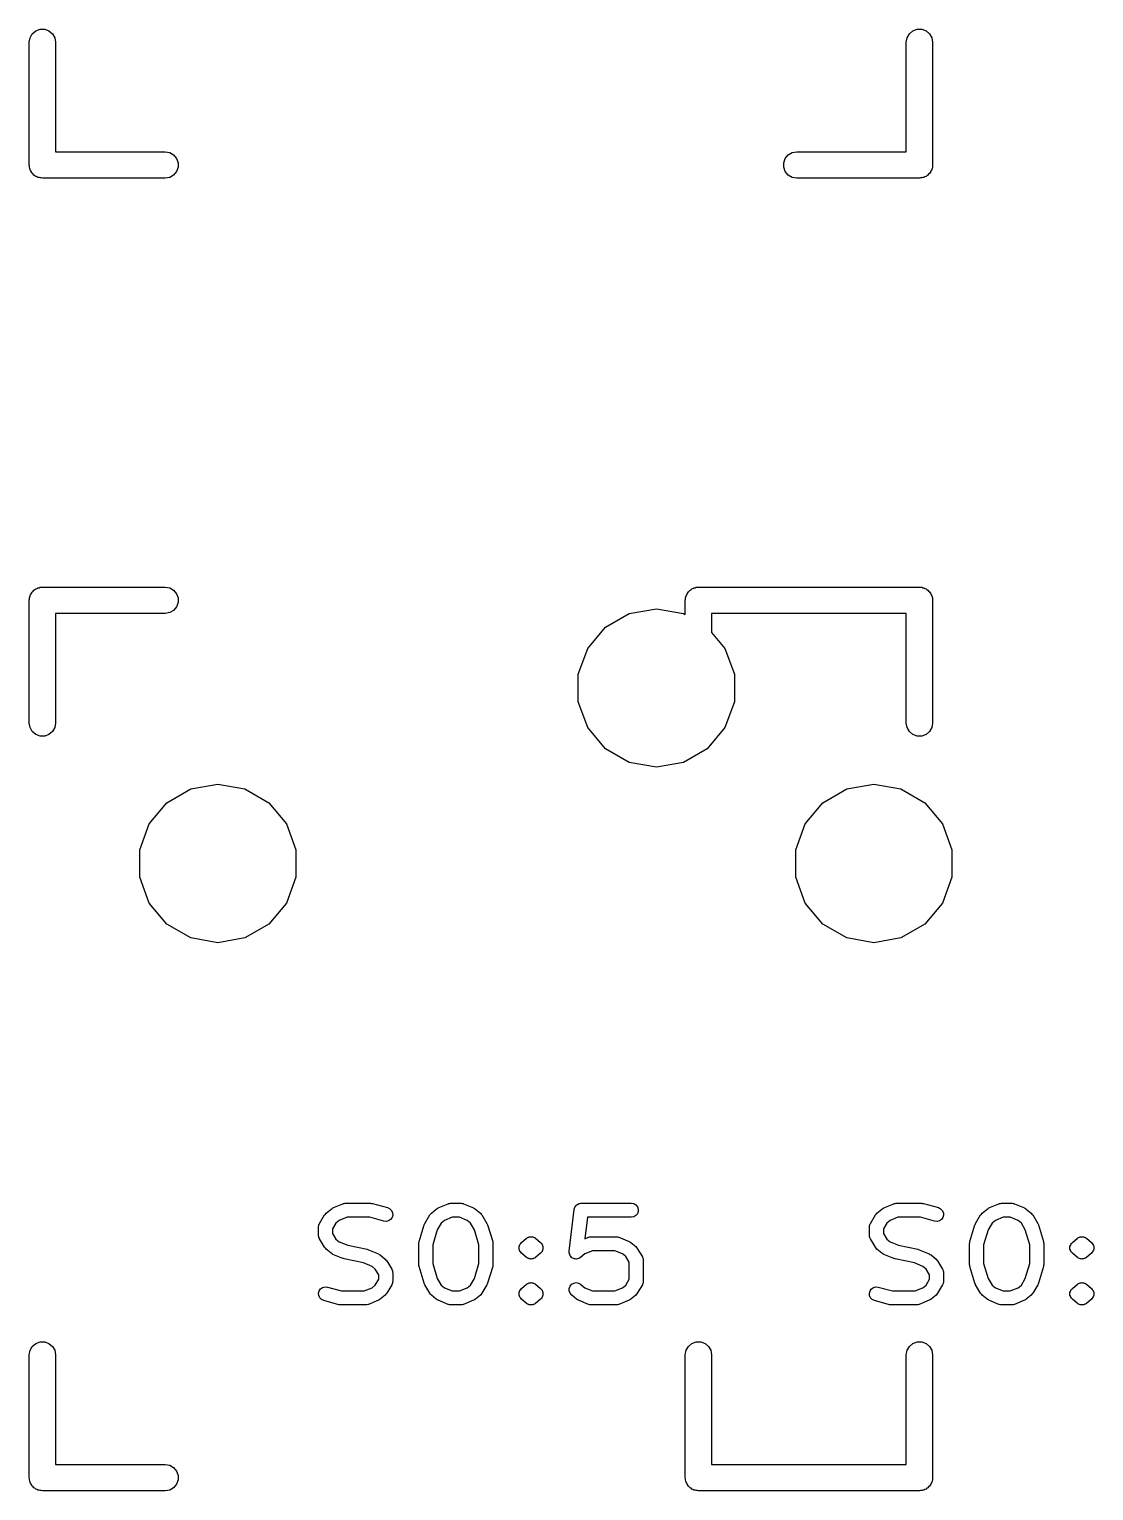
# Model space of a CAD drawing. Extents: x 15 to 276, y -105 to -15.
# Drawn here: x 110.46 to 125.87, y -104.54 to -83.38 of the extents above; entities that cross this region are included whole.
import ezdxf

# ---------------------------------------------------------------- set-up
doc = ezdxf.new("R2010")
doc.units = 0
doc.header["$MEASUREMENT"] = 0
doc.layers.add('BLACK', color=7, linetype='CONTINUOUS')

msp = doc.modelspace()

# ---------------------------------------------------------------- linework, layer by layer
at = {"layer": 'Black'}
for p, q in [((110.459, -83.572), (110.471, -83.5068)), ((110.471, -83.5068), (110.504, -83.4495)), ((110.504, -83.4495), (110.555, -83.407)), ((110.555, -83.407), (110.617, -83.3844)), ((110.617, -83.3844), (110.683, -83.3844)), ((110.683, -83.3844), (110.745, -83.407)), ((110.745, -83.407), (110.796, -83.4495)), ((110.796, -83.4495), (110.829, -83.5068)), ((110.829, -83.5068), (110.84, -83.572)), ((123.159, -83.572), (123.171, -83.5068)), ((123.171, -83.5068), (123.204, -83.4495)), ((123.204, -83.4495), (123.255, -83.407)), ((123.255, -83.407), (123.317, -83.3844)), ((123.317, -83.3844), (123.383, -83.3844)), ((123.383, -83.3844), (123.445, -83.407)), ((123.445, -83.407), (123.496, -83.4495)), ((123.496, -83.4495), (123.529, -83.5068)), ((123.529, -83.5068), (123.54, -83.572)), ((110.459, -85.35), (110.459, -83.572)), ((110.84, -83.572), (110.84, -85.1595)), ((123.159, -85.1595), (123.159, -83.572)), ((123.54, -83.572), (123.54, -85.35)), ((110.84, -85.1595), (112.428, -85.1595)), ((112.428, -85.1595), (112.493, -85.171)), ((112.493, -85.171), (112.55, -85.2041)), ((112.55, -85.2041), (112.593, -85.2548)), ((112.593, -85.2548), (112.616, -85.3169)), ((121.384, -85.3169), (121.407, -85.2548)), ((121.407, -85.2548), (121.45, -85.2041)), ((121.45, -85.2041), (121.507, -85.171)), ((121.507, -85.171), (121.572, -85.1595)), ((121.572, -85.1595), (123.159, -85.1595)), ((110.462, -85.3664), (110.459, -85.35)), ((110.462, -85.3831), (110.462, -85.3664)), ((110.468, -85.3987), (110.462, -85.3831)), ((110.471, -85.4152), (110.468, -85.3987)), ((110.479, -85.4296), (110.471, -85.4152)), ((110.485, -85.4453), (110.479, -85.4296)), ((110.496, -85.458), (110.485, -85.4453)), ((110.504, -85.4725), (110.496, -85.458)), ((112.593, -85.4453), (112.55, -85.4959)), ((112.616, -85.3831), (112.593, -85.4453)), ((112.616, -85.3169), (112.616, -85.3831)), ((121.384, -85.3831), (121.384, -85.3169)), ((121.407, -85.4453), (121.384, -85.3831)), ((121.45, -85.4959), (121.407, -85.4453)), ((123.504, -85.458), (123.496, -85.4725)), ((123.515, -85.4453), (123.504, -85.458)), ((123.521, -85.4296), (123.515, -85.4453)), ((123.529, -85.4152), (123.521, -85.4296)), ((123.532, -85.3987), (123.529, -85.4152)), ((123.538, -85.3831), (123.532, -85.3987)), ((123.54, -85.35), (123.538, -85.3664)), ((123.538, -85.3664), (123.538, -85.3831)), ((110.517, -85.4832), (110.504, -85.4725)), ((110.528, -85.4959), (110.517, -85.4832)), ((110.542, -85.5043), (110.528, -85.4959)), ((110.555, -85.515), (110.542, -85.5043)), ((110.57, -85.5207), (110.555, -85.515)), ((110.585, -85.529), (110.57, -85.5207)), ((110.601, -85.5319), (110.585, -85.529)), ((110.617, -85.5376), (110.601, -85.5319)), ((110.634, -85.5376), (110.617, -85.5376)), ((110.65, -85.5405), (110.634, -85.5376)), ((112.428, -85.5405), (110.65, -85.5405)), ((112.493, -85.529), (112.428, -85.5405)), ((112.55, -85.4959), (112.493, -85.529)), ((121.507, -85.529), (121.45, -85.4959)), ((121.572, -85.5405), (121.507, -85.529)), ((123.35, -85.5405), (121.572, -85.5405)), ((123.366, -85.5376), (123.35, -85.5405)), ((123.383, -85.5376), (123.366, -85.5376)), ((123.399, -85.5319), (123.383, -85.5376)), ((123.415, -85.529), (123.399, -85.5319)), ((123.43, -85.5207), (123.415, -85.529)), ((123.445, -85.515), (123.43, -85.5207)), ((123.458, -85.5043), (123.445, -85.515)), ((123.472, -85.4959), (123.458, -85.5043)), ((123.483, -85.4832), (123.472, -85.4959)), ((123.496, -85.4725), (123.483, -85.4832)), ((110.462, -91.6169), (110.468, -91.6013)), ((110.468, -91.6013), (110.471, -91.5848)), ((110.471, -91.5848), (110.479, -91.5704)), ((110.479, -91.5704), (110.485, -91.5547)), ((110.485, -91.5547), (110.496, -91.542)), ((110.496, -91.542), (110.504, -91.5275)), ((110.504, -91.5275), (110.517, -91.5168)), ((110.517, -91.5168), (110.528, -91.5041)), ((110.528, -91.5041), (110.542, -91.4957)), ((110.542, -91.4957), (110.555, -91.485)), ((110.555, -91.485), (110.57, -91.4793)), ((110.57, -91.4793), (110.585, -91.471)), ((110.585, -91.471), (110.601, -91.4681)), ((110.601, -91.4681), (110.617, -91.4624)), ((110.617, -91.4624), (110.634, -91.4624)), ((110.634, -91.4624), (110.65, -91.4595)), ((110.65, -91.4595), (112.428, -91.4595)), ((112.428, -91.4595), (112.493, -91.471)), ((112.493, -91.471), (112.55, -91.5041)), ((112.55, -91.5041), (112.593, -91.5547)), ((112.593, -91.5547), (112.616, -91.6169)), ((119.962, -91.6169), (119.968, -91.6013)), ((119.968, -91.6013), (119.971, -91.5848)), ((119.971, -91.5848), (119.979, -91.5704)), ((119.979, -91.5704), (119.985, -91.5547)), ((119.985, -91.5547), (119.996, -91.542)), ((119.996, -91.542), (120.004, -91.5275)), ((120.004, -91.5275), (120.017, -91.5168)), ((120.017, -91.5168), (120.028, -91.5041)), ((120.028, -91.5041), (120.042, -91.4957)), ((120.042, -91.4957), (120.055, -91.485)), ((120.055, -91.485), (120.07, -91.4793)), ((120.07, -91.4793), (120.085, -91.471)), ((120.085, -91.471), (120.101, -91.4681)), ((120.101, -91.4681), (120.117, -91.4624)), ((120.117, -91.4624), (120.134, -91.4624)), ((120.134, -91.4624), (120.15, -91.4595)), ((120.15, -91.4595), (121.928, -91.4595)), ((121.928, -91.4595), (123.35, -91.4595)), ((123.35, -91.4595), (123.366, -91.4624)), ((123.366, -91.4624), (123.383, -91.4624)), ((123.383, -91.4624), (123.399, -91.4681)), ((123.399, -91.4681), (123.415, -91.471)), ((123.415, -91.471), (123.43, -91.4793)), ((123.43, -91.4793), (123.445, -91.485)), ((123.445, -91.485), (123.458, -91.4957)), ((123.458, -91.4957), (123.472, -91.5041)), ((123.472, -91.5041), (123.483, -91.5168)), ((123.483, -91.5168), (123.496, -91.5275)), ((123.496, -91.5275), (123.504, -91.542)), ((123.504, -91.542), (123.515, -91.5547)), ((123.515, -91.5547), (123.521, -91.5704)), ((123.521, -91.5704), (123.529, -91.5848)), ((123.529, -91.5848), (123.532, -91.6013)), ((123.532, -91.6013), (123.538, -91.6169)), ((110.459, -91.65), (110.462, -91.6336)), ((110.459, -93.428), (110.459, -91.65)), ((110.462, -91.6336), (110.462, -91.6169)), ((112.55, -91.7959), (112.493, -91.829)), ((112.593, -91.7452), (112.55, -91.7959)), ((112.616, -91.6831), (112.593, -91.7452)), ((112.616, -91.6169), (112.616, -91.6831)), ((119.148, -91.8418), (119.54, -91.7726)), ((119.54, -91.7726), (119.932, -91.8418)), ((119.959, -91.65), (119.962, -91.6336)), ((119.959, -91.8575), (119.959, -91.65)), ((119.962, -91.6336), (119.962, -91.6169)), ((123.538, -91.6169), (123.538, -91.6336)), ((123.538, -91.6336), (123.54, -91.65)), ((123.54, -91.65), (123.54, -93.428)), ((112.428, -91.8405), (110.84, -91.8405)), ((110.84, -91.8405), (110.84, -93.428)), ((112.493, -91.829), (112.428, -91.8405)), ((118.802, -92.0411), (119.148, -91.8418)), ((119.932, -91.8418), (119.959, -91.8575)), ((121.572, -91.8405), (120.34, -91.8405)), ((120.34, -91.8405), (120.34, -92.1161)), ((123.159, -91.8405), (121.572, -91.8405)), ((123.159, -93.428), (123.159, -91.8405)), ((118.546, -92.3463), (118.802, -92.0411)), ((120.34, -92.1161), (120.534, -92.3463)), ((118.41, -92.7208), (118.546, -92.3463)), ((120.534, -92.3463), (120.67, -92.7208)), ((118.41, -93.1192), (118.41, -92.7208)), ((120.67, -92.7208), (120.67, -93.1192)), ((118.546, -93.4937), (118.41, -93.1192)), ((120.67, -93.1192), (120.534, -93.4937)), ((110.471, -93.4932), (110.459, -93.428)), ((110.504, -93.5505), (110.471, -93.4932)), ((110.829, -93.4932), (110.796, -93.5505)), ((110.84, -93.428), (110.829, -93.4932)), ((118.802, -93.7989), (118.546, -93.4937)), ((120.534, -93.4937), (120.278, -93.7989)), ((123.171, -93.4932), (123.159, -93.428)), ((123.204, -93.5505), (123.171, -93.4932)), ((123.529, -93.4932), (123.496, -93.5505)), ((123.54, -93.428), (123.529, -93.4932)), ((110.555, -93.593), (110.504, -93.5505)), ((110.617, -93.6156), (110.555, -93.593)), ((110.683, -93.6156), (110.617, -93.6156)), ((110.745, -93.593), (110.683, -93.6156)), ((110.796, -93.5505), (110.745, -93.593)), ((123.255, -93.593), (123.204, -93.5505)), ((123.317, -93.6156), (123.255, -93.593)), ((123.383, -93.6156), (123.317, -93.6156)), ((123.445, -93.593), (123.383, -93.6156)), ((123.496, -93.5505), (123.445, -93.593)), ((119.148, -93.9982), (118.802, -93.7989)), ((120.278, -93.7989), (119.932, -93.9982)), ((119.54, -94.0674), (119.148, -93.9982)), ((119.932, -93.9982), (119.54, -94.0674)), ((112.798, -94.3818), (113.19, -94.3126)), ((113.19, -94.3126), (113.582, -94.3818)), ((122.298, -94.3818), (122.69, -94.3126)), ((122.69, -94.3126), (123.082, -94.3818)), ((112.452, -94.5811), (112.798, -94.3818)), ((113.582, -94.3818), (113.928, -94.5811)), ((121.952, -94.5811), (122.298, -94.3818)), ((123.082, -94.3818), (123.428, -94.5811)), ((112.196, -94.8863), (112.452, -94.5811)), ((113.928, -94.5811), (114.184, -94.8863)), ((121.696, -94.8863), (121.952, -94.5811)), ((123.428, -94.5811), (123.684, -94.8863)), ((112.06, -95.2608), (112.196, -94.8863)), ((114.184, -94.8863), (114.32, -95.2608)), ((121.56, -95.2608), (121.696, -94.8863)), ((123.684, -94.8863), (123.82, -95.2608)), ((112.06, -95.6592), (112.06, -95.2608)), ((114.32, -95.2608), (114.32, -95.6592)), ((121.56, -95.6592), (121.56, -95.2608)), ((123.82, -95.2608), (123.82, -95.6592)), ((112.196, -96.0337), (112.06, -95.6592)), ((114.32, -95.6592), (114.184, -96.0337)), ((121.696, -96.0337), (121.56, -95.6592)), ((123.82, -95.6592), (123.684, -96.0337)), ((112.452, -96.3389), (112.196, -96.0337)), ((114.184, -96.0337), (113.928, -96.3389)), ((121.952, -96.3389), (121.696, -96.0337)), ((123.684, -96.0337), (123.428, -96.3389)), ((112.798, -96.5382), (112.452, -96.3389)), ((113.928, -96.3389), (113.582, -96.5382)), ((122.298, -96.5382), (121.952, -96.3389)), ((123.428, -96.3389), (123.082, -96.5382)), ((113.19, -96.6074), (112.798, -96.5382)), ((113.582, -96.5382), (113.19, -96.6074)), ((122.69, -96.6074), (122.298, -96.5382)), ((123.082, -96.5382), (122.69, -96.6074)), ((114.758, -100.522), (114.83, -100.462)), ((114.83, -100.462), (114.844, -100.454)), ((114.844, -100.454), (114.856, -100.446)), ((114.856, -100.446), (115.001, -100.386)), ((115.001, -100.386), (115.004, -100.385)), ((115.004, -100.385), (115.006, -100.384)), ((115.006, -100.384), (115.021, -100.381)), ((115.021, -100.381), (115.036, -100.378)), ((115.036, -100.378), (115.038, -100.378)), ((115.038, -100.378), (115.041, -100.378)), ((115.041, -100.378), (115.403, -100.378)), ((115.403, -100.378), (115.417, -100.38)), ((115.417, -100.38), (115.431, -100.382)), ((115.431, -100.382), (115.648, -100.442)), ((115.648, -100.442), (115.68, -100.457)), ((115.68, -100.457), (115.705, -100.482)), ((115.705, -100.482), (115.72, -100.515)), ((116.282, -100.522), (116.354, -100.462)), ((116.354, -100.462), (116.368, -100.454)), ((116.368, -100.454), (116.38, -100.446)), ((116.38, -100.446), (116.525, -100.386)), ((116.525, -100.386), (116.528, -100.385)), ((116.528, -100.385), (116.53, -100.384)), ((116.53, -100.384), (116.545, -100.381)), ((116.545, -100.381), (116.56, -100.378)), ((116.56, -100.378), (116.562, -100.378)), ((116.562, -100.378), (116.565, -100.378)), ((116.565, -100.378), (116.71, -100.378)), ((116.71, -100.378), (116.712, -100.378)), ((116.712, -100.378), (116.714, -100.378)), ((116.714, -100.378), (116.729, -100.381)), ((116.729, -100.381), (116.744, -100.384)), ((116.744, -100.384), (116.746, -100.385)), ((116.746, -100.385), (116.749, -100.386)), ((116.749, -100.386), (116.894, -100.446)), ((116.894, -100.446), (116.907, -100.454)), ((116.907, -100.454), (116.92, -100.462)), ((116.92, -100.462), (116.992, -100.522)), ((118.278, -101.072), (118.351, -100.467)), ((118.351, -100.462), (118.356, -100.448)), ((118.351, -100.465), (118.351, -100.462)), ((118.351, -100.467), (118.351, -100.465)), ((118.356, -100.448), (118.361, -100.434)), ((118.361, -100.434), (118.362, -100.431)), ((118.362, -100.431), (118.363, -100.429)), ((118.363, -100.429), (118.373, -100.417)), ((118.373, -100.417), (118.382, -100.405)), ((118.382, -100.405), (118.384, -100.404)), ((118.384, -100.404), (118.386, -100.402)), ((118.386, -100.402), (118.399, -100.394)), ((118.399, -100.394), (118.411, -100.386)), ((118.411, -100.386), (118.414, -100.385)), ((118.414, -100.385), (118.417, -100.384)), ((118.417, -100.384), (118.431, -100.381)), ((118.431, -100.381), (118.446, -100.378)), ((118.446, -100.378), (118.449, -100.378)), ((118.449, -100.378), (118.451, -100.378)), ((118.451, -100.378), (119.177, -100.378)), ((119.177, -100.378), (119.212, -100.384)), ((119.212, -100.384), (119.242, -100.402)), ((119.242, -100.402), (119.265, -100.429)), ((119.265, -100.429), (119.277, -100.462)), ((119.277, -100.462), (119.277, -100.497)), ((122.734, -100.522), (122.806, -100.462)), ((122.806, -100.462), (122.82, -100.454)), ((122.82, -100.454), (122.832, -100.446)), ((122.832, -100.446), (122.977, -100.386)), ((122.977, -100.386), (122.98, -100.385)), ((122.98, -100.385), (122.982, -100.384)), ((122.982, -100.384), (122.997, -100.381)), ((122.997, -100.381), (123.012, -100.378)), ((123.012, -100.378), (123.014, -100.378)), ((123.014, -100.378), (123.017, -100.378)), ((123.017, -100.378), (123.379, -100.378)), ((123.379, -100.378), (123.393, -100.38)), ((123.393, -100.38), (123.407, -100.382)), ((123.407, -100.382), (123.624, -100.442)), ((123.624, -100.442), (123.656, -100.457)), ((123.656, -100.457), (123.681, -100.482)), ((123.681, -100.482), (123.696, -100.515)), ((124.258, -100.522), (124.33, -100.462)), ((124.33, -100.462), (124.344, -100.454)), ((124.344, -100.454), (124.356, -100.446)), ((124.356, -100.446), (124.501, -100.386)), ((124.501, -100.386), (124.504, -100.385)), ((124.504, -100.385), (124.506, -100.384)), ((124.506, -100.384), (124.521, -100.381)), ((124.521, -100.381), (124.536, -100.378)), ((124.536, -100.378), (124.538, -100.378)), ((124.538, -100.378), (124.541, -100.378)), ((124.541, -100.378), (124.686, -100.378)), ((124.686, -100.378), (124.688, -100.378)), ((124.688, -100.378), (124.69, -100.378)), ((124.69, -100.378), (124.705, -100.381)), ((124.705, -100.381), (124.72, -100.384)), ((124.72, -100.384), (124.722, -100.385)), ((124.722, -100.385), (124.725, -100.386)), ((124.725, -100.386), (124.87, -100.446)), ((124.87, -100.446), (124.883, -100.454)), ((124.883, -100.454), (124.896, -100.462)), ((124.896, -100.462), (124.968, -100.522)), ((114.651, -100.702), (114.653, -100.695)), ((114.653, -100.695), (114.655, -100.687)), ((114.655, -100.687), (114.66, -100.678)), ((114.66, -100.678), (114.663, -100.669)), ((114.663, -100.669), (114.736, -100.548)), ((114.736, -100.548), (114.747, -100.535)), ((114.747, -100.535), (114.758, -100.522)), ((114.901, -100.668), (114.852, -100.75)), ((114.949, -100.628), (114.901, -100.668)), ((115.061, -100.581), (114.949, -100.628)), ((115.39, -100.581), (115.061, -100.581)), ((115.594, -100.638), (115.39, -100.581)), ((115.629, -100.641), (115.594, -100.638)), ((115.663, -100.632), (115.629, -100.641)), ((115.692, -100.612), (115.663, -100.632)), ((115.713, -100.584), (115.692, -100.612)), ((115.722, -100.55), (115.713, -100.584)), ((115.72, -100.515), (115.722, -100.55)), ((116.104, -100.934), (116.177, -100.692)), ((116.177, -100.692), (116.183, -100.681)), ((116.183, -100.681), (116.187, -100.669)), ((116.187, -100.669), (116.26, -100.548)), ((116.26, -100.548), (116.271, -100.535)), ((116.271, -100.535), (116.282, -100.522)), ((116.425, -100.668), (116.368, -100.763)), ((116.473, -100.628), (116.425, -100.668)), ((116.585, -100.581), (116.473, -100.628)), ((116.689, -100.581), (116.585, -100.581)), ((116.802, -100.628), (116.689, -100.581)), ((116.849, -100.668), (116.802, -100.628)), ((116.906, -100.763), (116.849, -100.668)), ((116.992, -100.522), (117.003, -100.535)), ((117.003, -100.535), (117.015, -100.548)), ((117.015, -100.548), (117.087, -100.669)), ((117.087, -100.669), (117.092, -100.681)), ((117.092, -100.681), (117.097, -100.692)), ((117.097, -100.692), (117.17, -100.934)), ((118.542, -100.581), (118.504, -100.892)), ((119.177, -100.581), (118.542, -100.581)), ((119.212, -100.575), (119.177, -100.581)), ((119.242, -100.557), (119.212, -100.575)), ((119.265, -100.53), (119.242, -100.557)), ((119.277, -100.497), (119.265, -100.53)), ((122.627, -100.702), (122.629, -100.695)), ((122.629, -100.695), (122.631, -100.687)), ((122.631, -100.687), (122.636, -100.678)), ((122.636, -100.678), (122.639, -100.669)), ((122.639, -100.669), (122.712, -100.548)), ((122.712, -100.548), (122.723, -100.535)), ((122.723, -100.535), (122.734, -100.522)), ((122.877, -100.668), (122.828, -100.75)), ((122.925, -100.628), (122.877, -100.668)), ((123.037, -100.581), (122.925, -100.628)), ((123.366, -100.581), (123.037, -100.581)), ((123.57, -100.638), (123.366, -100.581)), ((123.605, -100.641), (123.57, -100.638)), ((123.639, -100.632), (123.605, -100.641)), ((123.668, -100.612), (123.639, -100.632)), ((123.689, -100.584), (123.668, -100.612)), ((123.698, -100.55), (123.689, -100.584)), ((123.696, -100.515), (123.698, -100.55)), ((124.08, -100.934), (124.153, -100.692)), ((124.153, -100.692), (124.159, -100.681)), ((124.159, -100.681), (124.163, -100.669)), ((124.163, -100.669), (124.236, -100.548)), ((124.236, -100.548), (124.247, -100.535)), ((124.247, -100.535), (124.258, -100.522)), ((124.401, -100.668), (124.344, -100.763)), ((124.449, -100.628), (124.401, -100.668)), ((124.561, -100.581), (124.449, -100.628)), ((124.665, -100.581), (124.561, -100.581)), ((124.778, -100.628), (124.665, -100.581)), ((124.825, -100.668), (124.778, -100.628)), ((124.882, -100.763), (124.825, -100.668)), ((124.968, -100.522), (124.979, -100.535)), ((124.979, -100.535), (124.991, -100.548)), ((124.991, -100.548), (125.063, -100.669)), ((125.063, -100.669), (125.068, -100.681)), ((125.068, -100.681), (125.073, -100.692)), ((125.073, -100.692), (125.146, -100.934)), ((114.649, -100.721), (114.65, -100.712)), ((114.649, -100.842), (114.649, -100.721)), ((114.65, -100.852), (114.649, -100.842)), ((114.65, -100.712), (114.651, -100.702)), ((114.651, -100.862), (114.65, -100.852)), ((114.653, -100.869), (114.651, -100.862)), ((114.655, -100.877), (114.653, -100.869)), ((114.66, -100.886), (114.655, -100.877)), ((114.663, -100.895), (114.66, -100.886)), ((114.736, -101.016), (114.663, -100.895)), ((114.852, -100.75), (114.852, -100.814)), ((114.852, -100.814), (114.901, -100.896)), ((114.901, -100.896), (114.949, -100.936)), ((116.368, -100.763), (116.303, -100.978)), ((116.971, -100.978), (116.906, -100.763)), ((117.588, -100.946), (117.661, -100.885)), ((117.661, -100.885), (117.668, -100.881)), ((117.668, -100.881), (117.675, -100.875)), ((117.675, -100.875), (117.683, -100.872)), ((117.683, -100.872), (117.691, -100.868)), ((117.691, -100.868), (117.7, -100.866)), ((117.691, -100.868), (117.691, -100.868)), ((117.691, -100.868), (117.691, -100.868)), ((117.7, -100.866), (117.708, -100.863)), ((117.708, -100.863), (117.717, -100.863)), ((117.717, -100.863), (117.725, -100.862)), ((117.725, -100.862), (117.726, -100.862)), ((117.726, -100.862), (117.726, -100.862)), ((117.726, -100.862), (117.735, -100.863)), ((117.735, -100.863), (117.743, -100.863)), ((117.743, -100.863), (117.752, -100.866)), ((117.752, -100.866), (117.76, -100.868)), ((117.76, -100.868), (117.76, -100.868)), ((117.76, -100.868), (117.761, -100.868)), ((117.761, -100.868), (117.768, -100.872)), ((117.768, -100.872), (117.777, -100.875)), ((117.777, -100.875), (117.783, -100.881)), ((117.783, -100.881), (117.791, -100.885)), ((117.791, -100.885), (117.863, -100.946)), ((118.504, -100.892), (118.557, -100.87)), ((118.557, -100.87), (118.56, -100.869)), ((118.56, -100.869), (118.562, -100.868)), ((118.562, -100.868), (118.577, -100.865)), ((118.577, -100.865), (118.592, -100.862)), ((118.592, -100.862), (118.594, -100.862)), ((118.594, -100.862), (118.597, -100.862)), ((118.597, -100.862), (118.959, -100.862)), ((118.959, -100.862), (118.962, -100.862)), ((118.962, -100.862), (118.964, -100.862)), ((118.964, -100.862), (118.979, -100.865)), ((118.979, -100.865), (118.994, -100.868)), ((118.994, -100.868), (118.996, -100.869)), ((118.996, -100.869), (118.999, -100.87)), ((118.999, -100.87), (119.144, -100.93)), ((122.625, -100.721), (122.626, -100.712)), ((122.625, -100.842), (122.625, -100.721)), ((122.626, -100.852), (122.625, -100.842)), ((122.626, -100.712), (122.627, -100.702)), ((122.627, -100.862), (122.626, -100.852)), ((122.629, -100.869), (122.627, -100.862)), ((122.631, -100.877), (122.629, -100.869)), ((122.636, -100.886), (122.631, -100.877)), ((122.639, -100.895), (122.636, -100.886)), ((122.712, -101.016), (122.639, -100.895)), ((122.828, -100.75), (122.828, -100.814)), ((122.828, -100.814), (122.877, -100.896)), ((122.877, -100.896), (122.925, -100.936)), ((124.344, -100.763), (124.279, -100.978)), ((124.947, -100.978), (124.882, -100.763)), ((125.564, -100.946), (125.637, -100.885)), ((125.637, -100.885), (125.644, -100.881)), ((125.644, -100.881), (125.651, -100.875)), ((125.651, -100.875), (125.659, -100.872)), ((125.659, -100.872), (125.667, -100.868)), ((125.667, -100.868), (125.676, -100.866)), ((125.667, -100.868), (125.667, -100.868)), ((125.667, -100.868), (125.667, -100.868)), ((125.676, -100.866), (125.684, -100.863)), ((125.684, -100.863), (125.693, -100.863)), ((125.693, -100.863), (125.701, -100.862)), ((125.701, -100.862), (125.702, -100.862)), ((125.702, -100.862), (125.702, -100.862)), ((125.702, -100.862), (125.711, -100.863)), ((125.711, -100.863), (125.719, -100.863)), ((125.719, -100.863), (125.728, -100.866)), ((125.728, -100.866), (125.736, -100.868)), ((125.736, -100.868), (125.736, -100.868)), ((125.736, -100.868), (125.737, -100.868)), ((125.737, -100.868), (125.744, -100.872)), ((125.744, -100.872), (125.753, -100.875)), ((125.753, -100.875), (125.759, -100.881)), ((125.759, -100.881), (125.767, -100.885)), ((125.767, -100.885), (125.839, -100.946)), ((114.747, -101.028), (114.736, -101.016)), ((114.758, -101.041), (114.747, -101.028)), ((114.83, -101.102), (114.758, -101.041)), ((114.844, -101.109), (114.83, -101.102)), ((114.856, -101.118), (114.844, -101.109)), ((115.001, -101.178), (114.856, -101.118)), ((114.949, -100.936), (115.071, -100.987)), ((115.071, -100.987), (115.352, -101.045)), ((115.352, -101.045), (115.361, -101.049)), ((115.361, -101.049), (115.37, -101.051)), ((115.37, -101.051), (115.515, -101.111)), ((115.515, -101.111), (115.528, -101.12)), ((115.528, -101.12), (115.541, -101.127)), ((116.1, -100.963), (116.103, -100.949)), ((116.1, -101.266), (116.1, -100.963)), ((116.103, -100.949), (116.104, -100.934)), ((116.303, -100.978), (116.303, -101.251)), ((116.971, -101.251), (116.971, -100.978)), ((117.17, -100.934), (117.172, -100.949)), ((117.172, -100.949), (117.174, -100.963)), ((117.174, -100.963), (117.174, -101.266)), ((117.553, -101.006), (117.559, -100.99)), ((117.553, -101.007), (117.553, -101.006)), ((117.553, -101.006), (117.553, -101.006)), ((117.553, -101.024), (117.553, -101.007)), ((117.553, -101.041), (117.553, -101.024)), ((117.553, -101.042), (117.553, -101.041)), ((117.553, -101.041), (117.553, -101.041)), ((117.559, -101.058), (117.553, -101.042)), ((117.559, -100.99), (117.565, -100.973)), ((117.565, -101.074), (117.559, -101.058)), ((117.565, -100.973), (117.577, -100.959)), ((117.565, -100.973), (117.565, -100.973)), ((117.565, -100.973), (117.565, -100.973)), ((117.565, -101.075), (117.565, -101.074)), ((117.577, -101.088), (117.565, -101.075)), ((117.565, -101.075), (117.565, -101.075)), ((117.577, -100.959), (117.588, -100.946)), ((117.588, -101.101), (117.577, -101.088)), ((117.588, -100.946), (117.588, -100.946)), ((117.588, -100.946), (117.588, -100.946)), ((117.588, -101.102), (117.588, -101.101)), ((117.661, -101.162), (117.588, -101.102)), ((117.588, -101.102), (117.588, -101.102)), ((117.863, -101.102), (117.791, -101.162)), ((117.863, -100.946), (117.864, -100.946)), ((117.864, -101.102), (117.863, -101.102)), ((117.864, -100.946), (117.864, -100.946)), ((117.864, -100.946), (117.875, -100.959)), ((117.875, -101.088), (117.864, -101.101)), ((117.864, -101.101), (117.864, -101.102)), ((117.875, -100.959), (117.886, -100.973)), ((117.886, -101.075), (117.875, -101.088)), ((117.886, -100.973), (117.886, -100.973)), ((117.886, -100.973), (117.886, -100.973)), ((117.886, -100.973), (117.892, -100.99)), ((117.892, -101.058), (117.886, -101.074)), ((117.886, -101.074), (117.886, -101.075)), ((117.886, -101.075), (117.886, -101.075)), ((117.892, -100.99), (117.898, -101.006)), ((117.898, -101.042), (117.892, -101.058)), ((117.898, -101.006), (117.898, -101.006)), ((117.898, -101.006), (117.898, -101.007)), ((117.898, -101.007), (117.898, -101.024)), ((117.898, -101.024), (117.898, -101.041)), ((117.898, -101.041), (117.898, -101.041)), ((117.898, -101.041), (117.898, -101.042)), ((118.279, -101.087), (118.278, -101.072)), ((118.279, -101.102), (118.279, -101.087)), ((118.28, -101.104), (118.279, -101.102)), ((118.28, -101.107), (118.28, -101.104)), ((118.286, -101.121), (118.28, -101.107)), ((118.291, -101.135), (118.286, -101.121)), ((118.505, -101.112), (118.444, -101.162)), ((118.617, -101.065), (118.505, -101.112)), ((118.939, -101.065), (118.617, -101.065)), ((119.051, -101.112), (118.939, -101.065)), ((119.099, -101.151), (119.051, -101.112)), ((119.144, -100.93), (119.156, -100.938)), ((119.156, -100.938), (119.17, -100.946)), ((119.17, -100.946), (119.242, -101.006)), ((119.242, -101.006), (119.253, -101.019)), ((119.253, -101.019), (119.264, -101.032)), ((119.264, -101.032), (119.337, -101.153)), ((122.723, -101.028), (122.712, -101.016)), ((122.734, -101.041), (122.723, -101.028)), ((122.806, -101.102), (122.734, -101.041)), ((122.82, -101.109), (122.806, -101.102)), ((122.832, -101.118), (122.82, -101.109)), ((122.977, -101.178), (122.832, -101.118)), ((122.925, -100.936), (123.047, -100.987)), ((123.047, -100.987), (123.328, -101.045)), ((123.328, -101.045), (123.337, -101.049)), ((123.337, -101.049), (123.346, -101.051)), ((123.346, -101.051), (123.491, -101.111)), ((123.491, -101.111), (123.504, -101.12)), ((123.504, -101.12), (123.517, -101.127)), ((124.076, -100.963), (124.079, -100.949)), ((124.076, -101.266), (124.076, -100.963)), ((124.079, -100.949), (124.08, -100.934)), ((124.279, -100.978), (124.279, -101.251)), ((124.947, -101.251), (124.947, -100.978)), ((125.146, -100.934), (125.148, -100.949)), ((125.148, -100.949), (125.15, -100.963)), ((125.15, -100.963), (125.15, -101.266)), ((125.529, -101.006), (125.535, -100.99)), ((125.529, -101.007), (125.529, -101.006)), ((125.529, -101.006), (125.529, -101.006)), ((125.529, -101.024), (125.529, -101.007)), ((125.529, -101.041), (125.529, -101.024)), ((125.529, -101.042), (125.529, -101.041)), ((125.529, -101.041), (125.529, -101.041)), ((125.535, -101.058), (125.529, -101.042)), ((125.535, -100.99), (125.541, -100.973)), ((125.541, -101.074), (125.535, -101.058)), ((125.541, -100.973), (125.553, -100.959)), ((125.541, -100.973), (125.541, -100.973)), ((125.541, -100.973), (125.541, -100.973)), ((125.541, -101.075), (125.541, -101.074)), ((125.553, -101.088), (125.541, -101.075)), ((125.541, -101.075), (125.541, -101.075)), ((125.553, -100.959), (125.564, -100.946)), ((125.564, -101.101), (125.553, -101.088)), ((125.564, -100.946), (125.564, -100.946)), ((125.564, -100.946), (125.564, -100.946)), ((125.564, -101.102), (125.564, -101.101)), ((125.637, -101.162), (125.564, -101.102)), ((125.564, -101.102), (125.564, -101.102)), ((125.839, -101.102), (125.767, -101.162)), ((125.839, -100.946), (125.84, -100.946)), ((125.84, -101.102), (125.839, -101.102)), ((125.84, -100.946), (125.84, -100.946)), ((125.84, -100.946), (125.851, -100.959)), ((125.851, -101.088), (125.84, -101.101)), ((125.84, -101.101), (125.84, -101.102)), ((125.851, -100.959), (125.862, -100.973)), ((125.862, -101.075), (125.851, -101.088)), ((125.862, -100.973), (125.862, -100.973)), ((125.862, -100.973), (125.862, -100.973)), ((125.862, -100.973), (125.868, -100.99)), ((125.868, -101.058), (125.862, -101.074)), ((125.862, -101.074), (125.862, -101.075)), ((125.862, -101.075), (125.862, -101.075)), ((125.868, -100.99), (125.874, -101.006)), ((125.874, -101.042), (125.868, -101.058)), ((125.874, -101.006), (125.874, -101.006)), ((125.874, -101.006), (125.874, -101.007)), ((125.874, -101.007), (125.874, -101.024)), ((125.874, -101.024), (125.874, -101.041)), ((125.874, -101.041), (125.874, -101.041)), ((125.874, -101.041), (125.874, -101.042)), ((115.011, -101.18), (115.001, -101.178)), ((115.02, -101.184), (115.011, -101.18)), ((115.301, -101.242), (115.02, -101.184)), ((115.423, -101.293), (115.301, -101.242)), ((115.47, -101.333), (115.423, -101.293)), ((115.52, -101.415), (115.47, -101.333)), ((115.541, -101.127), (115.614, -101.188)), ((115.614, -101.188), (115.625, -101.201)), ((115.625, -101.201), (115.636, -101.213)), ((115.636, -101.213), (115.708, -101.334)), ((115.708, -101.334), (115.712, -101.343)), ((116.103, -101.28), (116.1, -101.266)), ((116.104, -101.295), (116.103, -101.28)), ((116.177, -101.537), (116.104, -101.295)), ((116.303, -101.251), (116.368, -101.466)), ((116.906, -101.466), (116.971, -101.251)), ((117.17, -101.295), (117.097, -101.537)), ((117.172, -101.28), (117.17, -101.295)), ((117.174, -101.266), (117.172, -101.28)), ((117.668, -101.167), (117.661, -101.162)), ((117.675, -101.172), (117.668, -101.167)), ((117.683, -101.175), (117.675, -101.172)), ((117.691, -101.18), (117.683, -101.175)), ((117.7, -101.181), (117.691, -101.18)), ((117.691, -101.18), (117.691, -101.18)), ((117.691, -101.18), (117.691, -101.18)), ((117.708, -101.184), (117.7, -101.181)), ((117.717, -101.184), (117.708, -101.184)), ((117.725, -101.186), (117.717, -101.184)), ((117.726, -101.186), (117.725, -101.186)), ((117.735, -101.184), (117.726, -101.186)), ((117.726, -101.186), (117.726, -101.186)), ((117.743, -101.184), (117.735, -101.184)), ((117.752, -101.181), (117.743, -101.184)), ((117.76, -101.18), (117.752, -101.181)), ((117.761, -101.18), (117.76, -101.18)), ((117.76, -101.18), (117.76, -101.18)), ((117.768, -101.175), (117.761, -101.18)), ((117.777, -101.172), (117.768, -101.175)), ((117.783, -101.167), (117.777, -101.172)), ((117.791, -101.162), (117.783, -101.167)), ((118.293, -101.137), (118.291, -101.135)), ((118.294, -101.14), (118.293, -101.137)), ((118.304, -101.151), (118.294, -101.14)), ((118.313, -101.162), (118.304, -101.151)), ((118.316, -101.163), (118.313, -101.162)), ((118.318, -101.166), (118.316, -101.163)), ((118.331, -101.172), (118.318, -101.166)), ((118.344, -101.18), (118.331, -101.172)), ((118.347, -101.18), (118.344, -101.18)), ((118.349, -101.182), (118.347, -101.18)), ((118.364, -101.183), (118.349, -101.182)), ((118.379, -101.186), (118.364, -101.183)), ((118.381, -101.185), (118.379, -101.186)), ((118.384, -101.186), (118.381, -101.185)), ((118.399, -101.182), (118.384, -101.186)), ((118.413, -101.18), (118.399, -101.182)), ((118.416, -101.178), (118.413, -101.18)), ((118.419, -101.178), (118.416, -101.178)), ((118.431, -101.17), (118.419, -101.178)), ((118.444, -101.162), (118.431, -101.17)), ((119.148, -101.233), (119.099, -101.151)), ((119.148, -101.479), (119.148, -101.233)), ((119.337, -101.153), (119.34, -101.162)), ((119.34, -101.162), (119.345, -101.17)), ((119.345, -101.17), (119.347, -101.178)), ((119.347, -101.178), (119.349, -101.186)), ((119.349, -101.186), (119.35, -101.196)), ((119.35, -101.196), (119.351, -101.205)), ((119.351, -101.205), (119.351, -101.508)), ((122.987, -101.18), (122.977, -101.178)), ((122.996, -101.184), (122.987, -101.18)), ((123.277, -101.242), (122.996, -101.184)), ((123.399, -101.293), (123.277, -101.242)), ((123.446, -101.333), (123.399, -101.293)), ((123.496, -101.415), (123.446, -101.333)), ((123.517, -101.127), (123.59, -101.188)), ((123.59, -101.188), (123.601, -101.201)), ((123.601, -101.201), (123.612, -101.213)), ((123.612, -101.213), (123.684, -101.334)), ((123.684, -101.334), (123.688, -101.343)), ((124.079, -101.28), (124.076, -101.266)), ((124.08, -101.295), (124.079, -101.28)), ((124.153, -101.537), (124.08, -101.295)), ((124.279, -101.251), (124.344, -101.466)), ((124.882, -101.466), (124.947, -101.251)), ((125.146, -101.295), (125.073, -101.537)), ((125.148, -101.28), (125.146, -101.295)), ((125.15, -101.266), (125.148, -101.28)), ((125.644, -101.167), (125.637, -101.162)), ((125.651, -101.172), (125.644, -101.167)), ((125.659, -101.175), (125.651, -101.172)), ((125.667, -101.18), (125.659, -101.175)), ((125.676, -101.181), (125.667, -101.18)), ((125.667, -101.18), (125.667, -101.18)), ((125.667, -101.18), (125.667, -101.18)), ((125.684, -101.184), (125.676, -101.181)), ((125.693, -101.184), (125.684, -101.184)), ((125.701, -101.186), (125.693, -101.184)), ((125.702, -101.186), (125.701, -101.186)), ((125.711, -101.184), (125.702, -101.186)), ((125.702, -101.186), (125.702, -101.186)), ((125.719, -101.184), (125.711, -101.184)), ((125.728, -101.181), (125.719, -101.184)), ((125.736, -101.18), (125.728, -101.181)), ((125.737, -101.18), (125.736, -101.18)), ((125.736, -101.18), (125.736, -101.18)), ((125.744, -101.175), (125.737, -101.18)), ((125.753, -101.172), (125.744, -101.175)), ((125.759, -101.167), (125.753, -101.172)), ((125.767, -101.162), (125.759, -101.167)), ((115.47, -101.562), (115.52, -101.479)), ((115.52, -101.479), (115.52, -101.415)), ((115.712, -101.343), (115.717, -101.352)), ((115.717, -101.542), (115.712, -101.551)), ((115.717, -101.352), (115.718, -101.36)), ((115.718, -101.534), (115.717, -101.542)), ((115.718, -101.36), (115.721, -101.367)), ((115.721, -101.527), (115.718, -101.534)), ((115.721, -101.367), (115.721, -101.377)), ((115.721, -101.377), (115.723, -101.387)), ((115.723, -101.508), (115.721, -101.517)), ((115.721, -101.517), (115.721, -101.527)), ((115.723, -101.387), (115.723, -101.508)), ((116.183, -101.548), (116.177, -101.537)), ((116.368, -101.466), (116.425, -101.562)), ((116.849, -101.562), (116.906, -101.466)), ((117.097, -101.537), (117.092, -101.548)), ((117.661, -101.551), (117.668, -101.546)), ((117.668, -101.546), (117.675, -101.541)), ((117.675, -101.541), (117.683, -101.538)), ((117.683, -101.538), (117.691, -101.533)), ((117.691, -101.533), (117.7, -101.531)), ((117.691, -101.533), (117.691, -101.533)), ((117.691, -101.533), (117.691, -101.533)), ((117.7, -101.531), (117.708, -101.529)), ((117.708, -101.529), (117.717, -101.529)), ((117.717, -101.529), (117.725, -101.527)), ((117.725, -101.527), (117.726, -101.527)), ((117.726, -101.527), (117.726, -101.527)), ((117.726, -101.527), (117.735, -101.529)), ((117.735, -101.529), (117.743, -101.529)), ((117.743, -101.529), (117.752, -101.531)), ((117.752, -101.531), (117.76, -101.533)), ((117.76, -101.533), (117.76, -101.533)), ((117.76, -101.533), (117.761, -101.533)), ((117.761, -101.533), (117.768, -101.538)), ((117.768, -101.538), (117.777, -101.541)), ((117.777, -101.541), (117.783, -101.546)), ((117.783, -101.546), (117.791, -101.551)), ((118.313, -101.551), (118.344, -101.533)), ((118.344, -101.533), (118.379, -101.527)), ((118.379, -101.527), (118.413, -101.533)), ((118.413, -101.533), (118.444, -101.551)), ((119.099, -101.562), (119.148, -101.479)), ((119.345, -101.542), (119.34, -101.551)), ((119.347, -101.534), (119.345, -101.542)), ((119.349, -101.527), (119.347, -101.534)), ((119.35, -101.517), (119.349, -101.527)), ((119.351, -101.508), (119.35, -101.517)), ((123.446, -101.562), (123.496, -101.479)), ((123.496, -101.479), (123.496, -101.415)), ((123.688, -101.343), (123.693, -101.352)), ((123.693, -101.542), (123.688, -101.551)), ((123.693, -101.352), (123.694, -101.36)), ((123.694, -101.534), (123.693, -101.542)), ((123.694, -101.36), (123.697, -101.367)), ((123.697, -101.527), (123.694, -101.534)), ((123.697, -101.367), (123.697, -101.377)), ((123.697, -101.377), (123.699, -101.387)), ((123.699, -101.508), (123.697, -101.517)), ((123.697, -101.517), (123.697, -101.527)), ((123.699, -101.387), (123.699, -101.508)), ((124.159, -101.548), (124.153, -101.537)), ((124.344, -101.466), (124.401, -101.562)), ((124.825, -101.562), (124.882, -101.466)), ((125.073, -101.537), (125.068, -101.548)), ((125.637, -101.551), (125.644, -101.546)), ((125.644, -101.546), (125.651, -101.541)), ((125.651, -101.541), (125.659, -101.538)), ((125.659, -101.538), (125.667, -101.533)), ((125.667, -101.533), (125.676, -101.531)), ((125.667, -101.533), (125.667, -101.533)), ((125.667, -101.533), (125.667, -101.533)), ((125.676, -101.531), (125.684, -101.529)), ((125.684, -101.529), (125.693, -101.529)), ((125.693, -101.529), (125.701, -101.527)), ((125.701, -101.527), (125.702, -101.527)), ((125.702, -101.527), (125.702, -101.527)), ((125.702, -101.527), (125.711, -101.529)), ((125.711, -101.529), (125.719, -101.529)), ((125.719, -101.529), (125.728, -101.531)), ((125.728, -101.531), (125.736, -101.533)), ((125.736, -101.533), (125.736, -101.533)), ((125.736, -101.533), (125.737, -101.533)), ((125.737, -101.533), (125.744, -101.538)), ((125.744, -101.538), (125.753, -101.541)), ((125.753, -101.541), (125.759, -101.546)), ((125.759, -101.546), (125.767, -101.551)), ((114.649, -101.679), (114.659, -101.645)), ((114.652, -101.714), (114.649, -101.679)), ((114.667, -101.747), (114.652, -101.714)), ((114.659, -101.645), (114.679, -101.617)), ((114.691, -101.772), (114.667, -101.747)), ((114.679, -101.617), (114.708, -101.597)), ((114.708, -101.597), (114.742, -101.588)), ((114.742, -101.588), (114.777, -101.591)), ((114.777, -101.591), (114.982, -101.648)), ((114.982, -101.648), (115.311, -101.648)), ((115.311, -101.648), (115.423, -101.601)), ((115.423, -101.601), (115.47, -101.562)), ((115.614, -101.707), (115.541, -101.767)), ((115.625, -101.694), (115.614, -101.707)), ((115.636, -101.681), (115.625, -101.694)), ((115.708, -101.56), (115.636, -101.681)), ((115.712, -101.551), (115.708, -101.56)), ((116.187, -101.56), (116.183, -101.548)), ((116.26, -101.681), (116.187, -101.56)), ((116.271, -101.694), (116.26, -101.681)), ((116.282, -101.707), (116.271, -101.694)), ((116.354, -101.767), (116.282, -101.707)), ((116.425, -101.562), (116.473, -101.601)), ((116.473, -101.601), (116.585, -101.648)), ((116.585, -101.648), (116.689, -101.648)), ((116.689, -101.648), (116.802, -101.601)), ((116.802, -101.601), (116.849, -101.562)), ((116.992, -101.707), (116.92, -101.767)), ((117.003, -101.694), (116.992, -101.707)), ((117.015, -101.681), (117.003, -101.694)), ((117.087, -101.56), (117.015, -101.681)), ((117.092, -101.548), (117.087, -101.56)), ((117.553, -101.671), (117.559, -101.655)), ((117.553, -101.672), (117.553, -101.671)), ((117.553, -101.671), (117.553, -101.671)), ((117.553, -101.689), (117.553, -101.672)), ((117.553, -101.706), (117.553, -101.689)), ((117.553, -101.707), (117.553, -101.706)), ((117.559, -101.723), (117.553, -101.707)), ((117.553, -101.707), (117.553, -101.707)), ((117.559, -101.655), (117.565, -101.639)), ((117.565, -101.74), (117.559, -101.723)), ((117.565, -101.638), (117.577, -101.625)), ((117.565, -101.639), (117.565, -101.638)), ((117.565, -101.638), (117.565, -101.638)), ((117.577, -101.753), (117.565, -101.74)), ((117.565, -101.74), (117.565, -101.74)), ((117.565, -101.74), (117.565, -101.74)), ((117.577, -101.625), (117.588, -101.611)), ((117.588, -101.767), (117.577, -101.753)), ((117.588, -101.611), (117.661, -101.551)), ((117.588, -101.611), (117.588, -101.611)), ((117.588, -101.611), (117.588, -101.611)), ((117.791, -101.551), (117.863, -101.611)), ((117.863, -101.611), (117.864, -101.611)), ((117.864, -101.611), (117.864, -101.611)), ((117.864, -101.611), (117.875, -101.625)), ((117.875, -101.753), (117.864, -101.767)), ((117.875, -101.625), (117.886, -101.638)), ((117.886, -101.74), (117.875, -101.753)), ((117.886, -101.638), (117.886, -101.638)), ((117.886, -101.638), (117.886, -101.639)), ((117.886, -101.639), (117.892, -101.655)), ((117.892, -101.723), (117.886, -101.74)), ((117.886, -101.74), (117.886, -101.74)), ((117.886, -101.74), (117.886, -101.74)), ((117.892, -101.655), (117.898, -101.671)), ((117.898, -101.707), (117.892, -101.723)), ((117.898, -101.671), (117.898, -101.671)), ((117.898, -101.671), (117.898, -101.672)), ((117.898, -101.672), (117.898, -101.689)), ((117.898, -101.689), (117.898, -101.706)), ((117.898, -101.706), (117.898, -101.707)), ((117.898, -101.707), (117.898, -101.707)), ((118.279, -101.611), (118.291, -101.578)), ((118.279, -101.647), (118.279, -101.611)), ((118.291, -101.68), (118.279, -101.647)), ((118.291, -101.578), (118.313, -101.551)), ((118.314, -101.707), (118.291, -101.68)), ((118.386, -101.767), (118.314, -101.707)), ((118.444, -101.551), (118.505, -101.601)), ((118.505, -101.601), (118.617, -101.648)), ((118.617, -101.648), (118.939, -101.648)), ((118.939, -101.648), (119.051, -101.601)), ((119.051, -101.601), (119.099, -101.562)), ((119.242, -101.707), (119.17, -101.767)), ((119.253, -101.694), (119.242, -101.707)), ((119.264, -101.681), (119.253, -101.694)), ((119.337, -101.56), (119.264, -101.681)), ((119.34, -101.551), (119.337, -101.56)), ((122.625, -101.679), (122.635, -101.645)), ((122.628, -101.714), (122.625, -101.679)), ((122.643, -101.747), (122.628, -101.714)), ((122.635, -101.645), (122.655, -101.617)), ((122.667, -101.772), (122.643, -101.747)), ((122.655, -101.617), (122.684, -101.597)), ((122.684, -101.597), (122.718, -101.588)), ((122.718, -101.588), (122.753, -101.591)), ((122.753, -101.591), (122.958, -101.648)), ((122.958, -101.648), (123.287, -101.648)), ((123.287, -101.648), (123.399, -101.601)), ((123.399, -101.601), (123.446, -101.562)), ((123.59, -101.707), (123.517, -101.767)), ((123.601, -101.694), (123.59, -101.707)), ((123.612, -101.681), (123.601, -101.694)), ((123.684, -101.56), (123.612, -101.681)), ((123.688, -101.551), (123.684, -101.56)), ((124.163, -101.56), (124.159, -101.548)), ((124.236, -101.681), (124.163, -101.56)), ((124.247, -101.694), (124.236, -101.681)), ((124.258, -101.707), (124.247, -101.694)), ((124.33, -101.767), (124.258, -101.707)), ((124.401, -101.562), (124.449, -101.601)), ((124.449, -101.601), (124.561, -101.648)), ((124.561, -101.648), (124.665, -101.648)), ((124.665, -101.648), (124.778, -101.601)), ((124.778, -101.601), (124.825, -101.562)), ((124.968, -101.707), (124.896, -101.767)), ((124.979, -101.694), (124.968, -101.707)), ((124.991, -101.681), (124.979, -101.694)), ((125.063, -101.56), (124.991, -101.681)), ((125.068, -101.548), (125.063, -101.56)), ((125.529, -101.671), (125.535, -101.655)), ((125.529, -101.672), (125.529, -101.671)), ((125.529, -101.671), (125.529, -101.671)), ((125.529, -101.689), (125.529, -101.672)), ((125.529, -101.706), (125.529, -101.689)), ((125.529, -101.707), (125.529, -101.706)), ((125.535, -101.723), (125.529, -101.707)), ((125.529, -101.707), (125.529, -101.707)), ((125.535, -101.655), (125.541, -101.639)), ((125.541, -101.74), (125.535, -101.723)), ((125.541, -101.638), (125.553, -101.625)), ((125.541, -101.639), (125.541, -101.638)), ((125.541, -101.638), (125.541, -101.638)), ((125.553, -101.753), (125.541, -101.74)), ((125.541, -101.74), (125.541, -101.74)), ((125.541, -101.74), (125.541, -101.74)), ((125.553, -101.625), (125.564, -101.611)), ((125.564, -101.767), (125.553, -101.753)), ((125.564, -101.611), (125.637, -101.551)), ((125.564, -101.611), (125.564, -101.611)), ((125.564, -101.611), (125.564, -101.611)), ((125.767, -101.551), (125.839, -101.611)), ((125.839, -101.611), (125.84, -101.611)), ((125.84, -101.611), (125.84, -101.611)), ((125.84, -101.611), (125.851, -101.625)), ((125.851, -101.753), (125.84, -101.767)), ((125.851, -101.625), (125.862, -101.638)), ((125.862, -101.74), (125.851, -101.753)), ((125.862, -101.638), (125.862, -101.638)), ((125.862, -101.638), (125.862, -101.639)), ((125.862, -101.639), (125.868, -101.655)), ((125.868, -101.723), (125.862, -101.74)), ((125.862, -101.74), (125.862, -101.74)), ((125.862, -101.74), (125.862, -101.74)), ((125.868, -101.655), (125.874, -101.671)), ((125.874, -101.707), (125.868, -101.723)), ((125.874, -101.671), (125.874, -101.671)), ((125.874, -101.671), (125.874, -101.672)), ((125.874, -101.672), (125.874, -101.689)), ((125.874, -101.689), (125.874, -101.706)), ((125.874, -101.706), (125.874, -101.707)), ((125.874, -101.707), (125.874, -101.707)), ((114.723, -101.787), (114.691, -101.772)), ((114.941, -101.847), (114.723, -101.787)), ((114.954, -101.849), (114.941, -101.847)), ((114.968, -101.851), (114.954, -101.849)), ((115.331, -101.851), (114.968, -101.851)), ((115.333, -101.851), (115.331, -101.851)), ((115.336, -101.851), (115.333, -101.851)), ((115.35, -101.848), (115.336, -101.851)), ((115.366, -101.845), (115.35, -101.848)), ((115.368, -101.844), (115.366, -101.845)), ((115.37, -101.843), (115.368, -101.844)), ((115.515, -101.783), (115.37, -101.843)), ((115.528, -101.775), (115.515, -101.783)), ((115.541, -101.767), (115.528, -101.775)), ((116.368, -101.775), (116.354, -101.767)), ((116.38, -101.783), (116.368, -101.775)), ((116.525, -101.843), (116.38, -101.783)), ((116.528, -101.844), (116.525, -101.843)), ((116.53, -101.845), (116.528, -101.844)), ((116.545, -101.848), (116.53, -101.845)), ((116.56, -101.851), (116.545, -101.848)), ((116.562, -101.851), (116.56, -101.851)), ((116.565, -101.851), (116.562, -101.851)), ((116.71, -101.851), (116.565, -101.851)), ((116.712, -101.851), (116.71, -101.851)), ((116.714, -101.851), (116.712, -101.851)), ((116.729, -101.848), (116.714, -101.851)), ((116.744, -101.845), (116.729, -101.848)), ((116.746, -101.844), (116.744, -101.845)), ((116.749, -101.843), (116.746, -101.844)), ((116.894, -101.783), (116.749, -101.843)), ((116.907, -101.775), (116.894, -101.783)), ((116.92, -101.767), (116.907, -101.775)), ((117.661, -101.828), (117.588, -101.767)), ((117.588, -101.767), (117.588, -101.767)), ((117.588, -101.767), (117.588, -101.767)), ((117.668, -101.832), (117.661, -101.828)), ((117.675, -101.838), (117.668, -101.832)), ((117.683, -101.84), (117.675, -101.838)), ((117.691, -101.845), (117.683, -101.84)), ((117.7, -101.847), (117.691, -101.845)), ((117.691, -101.845), (117.691, -101.845)), ((117.691, -101.845), (117.691, -101.845)), ((117.708, -101.85), (117.7, -101.847)), ((117.717, -101.85), (117.708, -101.85)), ((117.725, -101.851), (117.717, -101.85)), ((117.726, -101.851), (117.725, -101.851)), ((117.735, -101.85), (117.726, -101.851)), ((117.726, -101.851), (117.726, -101.851)), ((117.743, -101.85), (117.735, -101.85)), ((117.752, -101.847), (117.743, -101.85)), ((117.76, -101.845), (117.752, -101.847)), ((117.761, -101.845), (117.76, -101.845)), ((117.76, -101.845), (117.76, -101.845)), ((117.768, -101.84), (117.761, -101.845)), ((117.777, -101.838), (117.768, -101.84)), ((117.783, -101.832), (117.777, -101.838)), ((117.791, -101.828), (117.783, -101.832)), ((117.863, -101.767), (117.791, -101.828)), ((117.864, -101.767), (117.863, -101.767)), ((117.864, -101.767), (117.864, -101.767)), ((118.4, -101.775), (118.386, -101.767)), ((118.412, -101.783), (118.4, -101.775)), ((118.557, -101.843), (118.412, -101.783)), ((118.56, -101.844), (118.557, -101.843)), ((118.562, -101.845), (118.56, -101.844)), ((118.577, -101.848), (118.562, -101.845)), ((118.592, -101.851), (118.577, -101.848)), ((118.594, -101.851), (118.592, -101.851)), ((118.597, -101.851), (118.594, -101.851)), ((118.959, -101.851), (118.597, -101.851)), ((118.962, -101.851), (118.959, -101.851)), ((118.964, -101.851), (118.962, -101.851)), ((118.979, -101.848), (118.964, -101.851)), ((118.994, -101.845), (118.979, -101.848)), ((118.996, -101.844), (118.994, -101.845)), ((118.999, -101.843), (118.996, -101.844)), ((119.144, -101.783), (118.999, -101.843)), ((119.156, -101.775), (119.144, -101.783)), ((119.17, -101.767), (119.156, -101.775)), ((122.699, -101.787), (122.667, -101.772)), ((122.917, -101.847), (122.699, -101.787)), ((122.93, -101.849), (122.917, -101.847)), ((122.944, -101.851), (122.93, -101.849)), ((123.307, -101.851), (122.944, -101.851)), ((123.309, -101.851), (123.307, -101.851)), ((123.312, -101.851), (123.309, -101.851)), ((123.326, -101.848), (123.312, -101.851)), ((123.342, -101.845), (123.326, -101.848)), ((123.344, -101.844), (123.342, -101.845)), ((123.346, -101.843), (123.344, -101.844)), ((123.491, -101.783), (123.346, -101.843)), ((123.504, -101.775), (123.491, -101.783)), ((123.517, -101.767), (123.504, -101.775)), ((124.344, -101.775), (124.33, -101.767)), ((124.356, -101.783), (124.344, -101.775)), ((124.501, -101.843), (124.356, -101.783)), ((124.504, -101.844), (124.501, -101.843)), ((124.506, -101.845), (124.504, -101.844)), ((124.521, -101.848), (124.506, -101.845)), ((124.536, -101.851), (124.521, -101.848)), ((124.538, -101.851), (124.536, -101.851)), ((124.541, -101.851), (124.538, -101.851)), ((124.686, -101.851), (124.541, -101.851)), ((124.688, -101.851), (124.686, -101.851)), ((124.69, -101.851), (124.688, -101.851)), ((124.705, -101.848), (124.69, -101.851)), ((124.72, -101.845), (124.705, -101.848)), ((124.722, -101.844), (124.72, -101.845)), ((124.725, -101.843), (124.722, -101.844)), ((124.87, -101.783), (124.725, -101.843)), ((124.883, -101.775), (124.87, -101.783)), ((124.896, -101.767), (124.883, -101.775)), ((125.637, -101.828), (125.564, -101.767)), ((125.564, -101.767), (125.564, -101.767)), ((125.564, -101.767), (125.564, -101.767)), ((125.644, -101.832), (125.637, -101.828)), ((125.651, -101.838), (125.644, -101.832)), ((125.659, -101.84), (125.651, -101.838)), ((125.667, -101.845), (125.659, -101.84)), ((125.676, -101.847), (125.667, -101.845)), ((125.667, -101.845), (125.667, -101.845)), ((125.667, -101.845), (125.667, -101.845)), ((125.684, -101.85), (125.676, -101.847)), ((125.693, -101.85), (125.684, -101.85)), ((125.701, -101.851), (125.693, -101.85)), ((125.702, -101.851), (125.701, -101.851)), ((125.711, -101.85), (125.702, -101.851)), ((125.702, -101.851), (125.702, -101.851)), ((125.719, -101.85), (125.711, -101.85)), ((125.728, -101.847), (125.719, -101.85)), ((125.736, -101.845), (125.728, -101.847)), ((125.737, -101.845), (125.736, -101.845)), ((125.736, -101.845), (125.736, -101.845)), ((125.744, -101.84), (125.737, -101.845)), ((125.753, -101.838), (125.744, -101.84)), ((125.759, -101.832), (125.753, -101.838)), ((125.767, -101.828), (125.759, -101.832)), ((125.839, -101.767), (125.767, -101.828)), ((125.84, -101.767), (125.839, -101.767)), ((125.84, -101.767), (125.84, -101.767)), ((110.555, -102.407), (110.617, -102.384)), ((110.617, -102.384), (110.683, -102.384)), ((110.683, -102.384), (110.745, -102.407)), ((120.055, -102.407), (120.117, -102.384)), ((120.117, -102.384), (120.183, -102.384)), ((120.183, -102.384), (120.245, -102.407)), ((123.255, -102.407), (123.317, -102.384)), ((123.317, -102.384), (123.383, -102.384)), ((123.383, -102.384), (123.445, -102.407)), ((110.459, -102.572), (110.471, -102.507)), ((110.459, -104.35), (110.459, -102.572)), ((110.471, -102.507), (110.504, -102.45)), ((110.504, -102.45), (110.555, -102.407)), ((110.745, -102.407), (110.796, -102.45)), ((110.796, -102.45), (110.829, -102.507)), ((110.829, -102.507), (110.84, -102.572)), ((110.84, -102.572), (110.84, -104.159)), ((119.959, -102.572), (119.971, -102.507)), ((119.959, -104.35), (119.959, -102.572)), ((119.971, -102.507), (120.004, -102.45)), ((120.004, -102.45), (120.055, -102.407)), ((120.245, -102.407), (120.296, -102.45)), ((120.296, -102.45), (120.329, -102.507)), ((120.329, -102.507), (120.34, -102.572)), ((120.34, -102.572), (120.34, -104.159)), ((123.159, -102.572), (123.171, -102.507)), ((123.159, -104.159), (123.159, -102.572)), ((123.171, -102.507), (123.204, -102.45)), ((123.204, -102.45), (123.255, -102.407)), ((123.445, -102.407), (123.496, -102.45)), ((123.496, -102.45), (123.529, -102.507)), ((123.529, -102.507), (123.54, -102.572)), ((123.54, -102.572), (123.54, -104.35)), ((110.84, -104.159), (112.428, -104.159)), ((112.428, -104.159), (112.493, -104.171)), ((112.493, -104.171), (112.55, -104.204)), ((112.55, -104.204), (112.593, -104.255)), ((112.593, -104.255), (112.616, -104.317)), ((120.34, -104.159), (121.928, -104.159)), ((121.928, -104.159), (123.159, -104.159)), ((110.462, -104.366), (110.459, -104.35)), ((110.462, -104.383), (110.462, -104.366)), ((110.468, -104.399), (110.462, -104.383)), ((110.471, -104.415), (110.468, -104.399)), ((110.479, -104.43), (110.471, -104.415)), ((110.485, -104.445), (110.479, -104.43)), ((110.496, -104.458), (110.485, -104.445)), ((110.504, -104.472), (110.496, -104.458)), ((110.517, -104.483), (110.504, -104.472)), ((110.528, -104.496), (110.517, -104.483)), ((110.542, -104.504), (110.528, -104.496)), ((110.555, -104.515), (110.542, -104.504)), ((112.55, -104.496), (112.493, -104.529)), ((112.593, -104.445), (112.55, -104.496)), ((112.616, -104.383), (112.593, -104.445)), ((112.616, -104.317), (112.616, -104.383)), ((119.962, -104.366), (119.959, -104.35)), ((119.962, -104.383), (119.962, -104.366)), ((119.968, -104.399), (119.962, -104.383)), ((119.971, -104.415), (119.968, -104.399)), ((119.979, -104.43), (119.971, -104.415)), ((119.985, -104.445), (119.979, -104.43)), ((119.996, -104.458), (119.985, -104.445)), ((120.004, -104.472), (119.996, -104.458)), ((120.017, -104.483), (120.004, -104.472)), ((120.028, -104.496), (120.017, -104.483)), ((120.042, -104.504), (120.028, -104.496)), ((120.055, -104.515), (120.042, -104.504)), ((123.458, -104.504), (123.445, -104.515)), ((123.472, -104.496), (123.458, -104.504)), ((123.483, -104.483), (123.472, -104.496)), ((123.496, -104.472), (123.483, -104.483)), ((123.504, -104.458), (123.496, -104.472)), ((123.515, -104.445), (123.504, -104.458)), ((123.521, -104.43), (123.515, -104.445)), ((123.529, -104.415), (123.521, -104.43)), ((123.532, -104.399), (123.529, -104.415)), ((123.538, -104.383), (123.532, -104.399)), ((123.54, -104.35), (123.538, -104.366)), ((123.538, -104.366), (123.538, -104.383)), ((110.57, -104.521), (110.555, -104.515)), ((110.585, -104.529), (110.57, -104.521)), ((110.601, -104.532), (110.585, -104.529)), ((110.617, -104.538), (110.601, -104.532)), ((110.634, -104.538), (110.617, -104.538)), ((110.65, -104.54), (110.634, -104.538)), ((112.428, -104.54), (110.65, -104.54)), ((112.493, -104.529), (112.428, -104.54)), ((120.07, -104.521), (120.055, -104.515)), ((120.085, -104.529), (120.07, -104.521)), ((120.101, -104.532), (120.085, -104.529)), ((120.117, -104.538), (120.101, -104.532)), ((120.134, -104.538), (120.117, -104.538)), ((120.15, -104.54), (120.134, -104.538)), ((121.572, -104.54), (120.15, -104.54)), ((121.928, -104.54), (121.572, -104.54)), ((123.35, -104.54), (121.928, -104.54)), ((123.366, -104.538), (123.35, -104.54)), ((123.383, -104.538), (123.366, -104.538)), ((123.399, -104.532), (123.383, -104.538)), ((123.415, -104.529), (123.399, -104.532)), ((123.43, -104.521), (123.415, -104.529)), ((123.445, -104.515), (123.43, -104.521))]:
    msp.add_line(p, q, dxfattribs=at)

doc.saveas('drawing.dxf')
